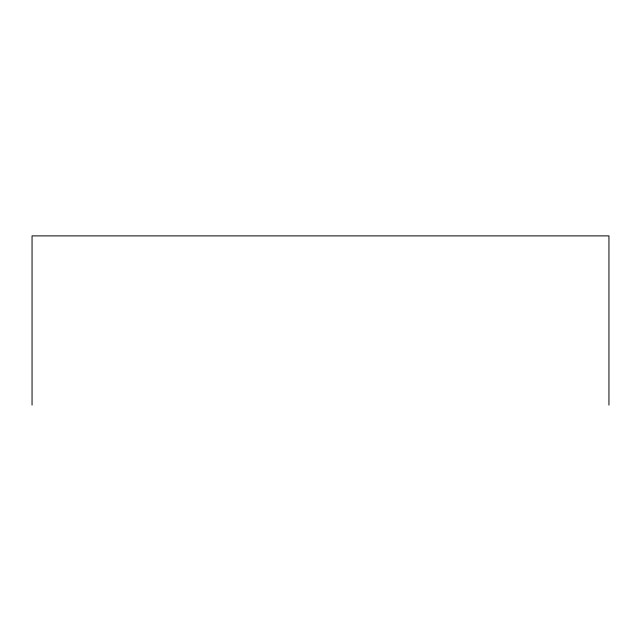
<?xml version="1.0" encoding="UTF-8"?>
<svg xmlns="http://www.w3.org/2000/svg" width="641" height="641" viewBox="0 0 641 641"><rect width="100%" height="100%" fill="white"/><g stroke="black" fill="none" stroke-linecap="round" stroke-linejoin="round"><path stroke-width="0.96" d="M608.95 405.112L608.95 235.888L32.05 235.888L32.05 405.112"/></g></svg>
